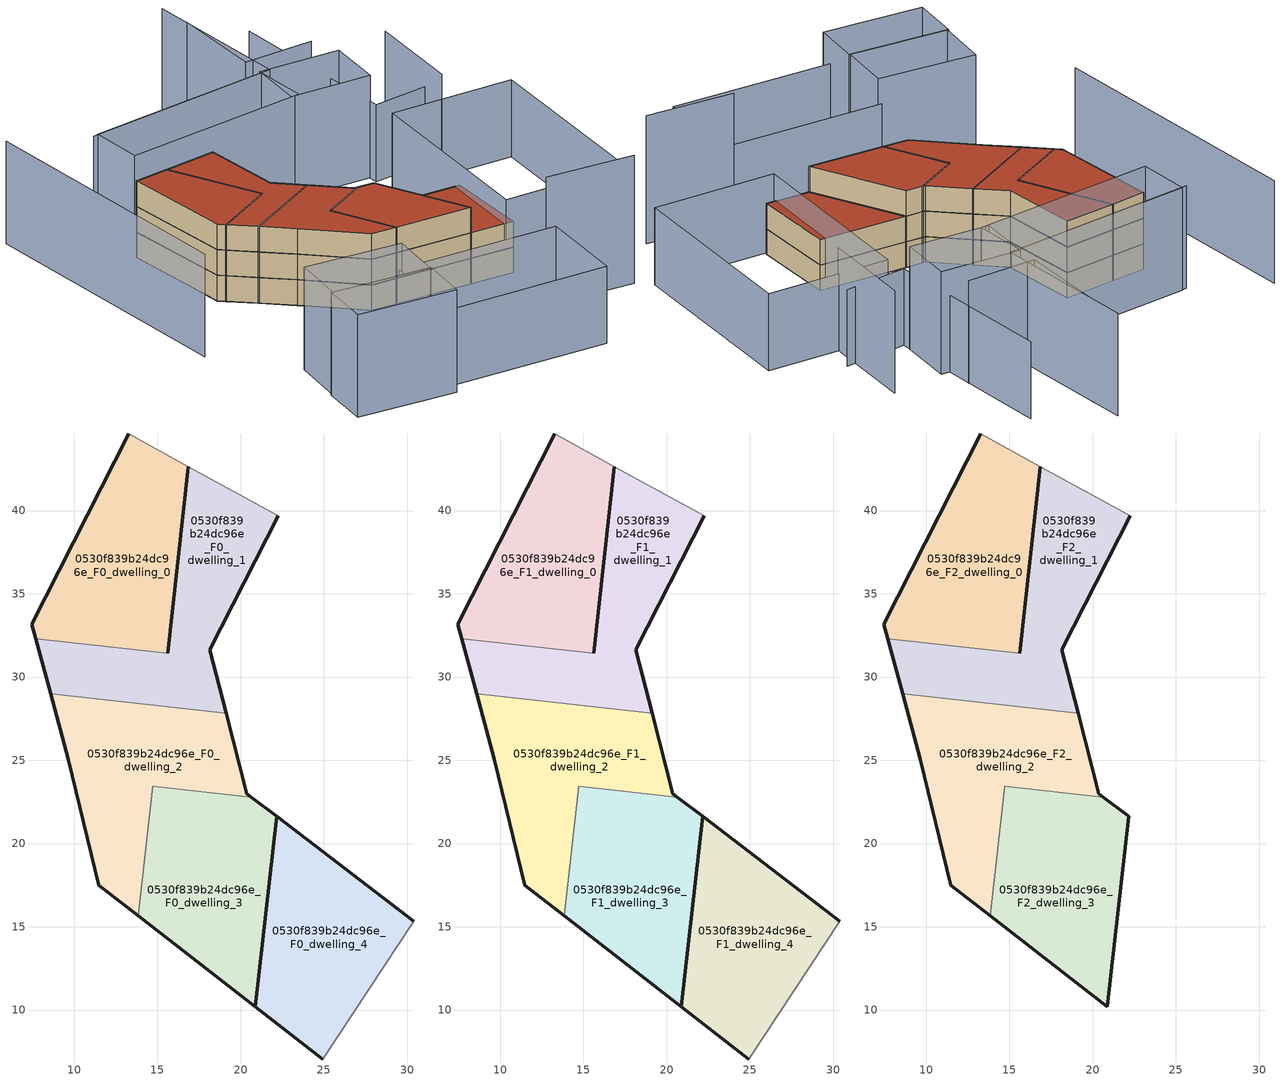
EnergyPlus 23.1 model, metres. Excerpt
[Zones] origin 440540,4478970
0530f839b24dc96e_F0_dwelling_0
 floor ground (EU_floor_Construction): 15.62,31.42 16.86,42.64 13.28,44.59 7.46,33.17 7.7,32.3 z0
 wall outside (EU_wall_Construction): 7.7,32.3 7.46,33.17 13.28,44.59 / 16.86,42.64 15.62,31.42 z0:3
 wall adiabatic (EU_wall_Construction): 13.28,44.59 16.86,42.64 z0:3
 wall to 0530f839b24dc96e_F0_dwelling_1 (EU_wall_Construction): 15.62,31.42 7.7,32.3 z0:3
0530f839b24dc96e_F0_dwelling_1
 floor ground (EU_floor_Construction): 19.14,27.83 18.15,31.63 22.27,39.68 16.86,42.64 15.62,31.42 7.7,32.3 8.59,29 z0
 wall outside (EU_wall_Construction): 22.27,39.68 18.15,31.63 19.14,27.83 / 8.59,29 7.7,32.3 / 15.62,31.42 16.86,42.64 z0:3
 wall adiabatic (EU_wall_Construction): 16.86,42.64 22.27,39.68 z0:3
 wall to 0530f839b24dc96e_F0_dwelling_2 (EU_wall_Construction): 19.14,27.83 8.59,29 z0:3
0530f839b24dc96e_F0_dwelling_2
 floor ground (EU_floor_Construction): 13.87,15.66 14.73,23.45 20.66,22.79 20.38,23 19.14,27.83 8.59,29 9.66,25.08 11.5,17.5 z0
 wall outside (EU_wall_Construction): 19.14,27.83 20.38,23 20.66,22.79 / 13.87,15.66 11.5,17.5 9.66,25.08 8.59,29 z0:3
 wall to 0530f839b24dc96e_F0_dwelling_3 (EU_wall_Construction): 20.66,22.79 14.73,23.45 13.87,15.66 z0:3
0530f839b24dc96e_F0_dwelling_3
 floor ground (EU_floor_Construction): 20.9,10.19 22.17,21.64 20.66,22.79 14.73,23.45 13.87,15.66 z0
 wall outside (EU_wall_Construction): 20.66,22.79 22.17,21.64 20.9,10.19 13.87,15.66 z0:3
0530f839b24dc96e_F0_dwelling_4
 floor ground (EU_floor_Construction): 24.93,7.06 30.4,15.33 22.17,21.64 20.9,10.19 z0
 wall outside (EU_wall_Construction): 24.93,7.06 20.9,10.19 22.17,21.64 30.4,15.33 z0:3
 wall adiabatic (EU_wall_Construction): 30.4,15.33 24.93,7.06 z0:3
0530f839b24dc96e_F1_dwelling_0
 floor to 0530f839b24dc96e_F0_dwelling_0 (EU_floor_Construction): 15.62,31.42 16.86,42.64 13.28,44.59 7.46,33.17 7.7,32.3 z3
 wall outside (EU_wall_Construction): 7.7,32.3 7.46,33.17 13.28,44.59 / 16.86,42.64 15.62,31.42 z3:6
 wall adiabatic (EU_wall_Construction): 13.28,44.59 16.86,42.64 z3:6
 wall to 0530f839b24dc96e_F1_dwelling_1 (EU_wall_Construction): 15.62,31.42 7.7,32.3 z3:6
0530f839b24dc96e_F1_dwelling_1
 floor to 0530f839b24dc96e_F0_dwelling_1 (EU_floor_Construction): 19.14,27.83 18.15,31.63 22.27,39.68 16.86,42.64 15.62,31.42 7.7,32.3 8.59,29 z3
 wall outside (EU_wall_Construction): 22.27,39.68 18.15,31.63 19.14,27.83 / 8.59,29 7.7,32.3 / 15.62,31.42 16.86,42.64 z3:6
 wall adiabatic (EU_wall_Construction): 16.86,42.64 22.27,39.68 z3:6
 wall to 0530f839b24dc96e_F1_dwelling_2 (EU_wall_Construction): 19.14,27.83 8.59,29 z3:6
0530f839b24dc96e_F1_dwelling_2
 floor to 0530f839b24dc96e_F0_dwelling_2 (EU_floor_Construction): 13.87,15.66 14.73,23.45 20.66,22.79 20.38,23 19.14,27.83 8.59,29 9.66,25.08 11.5,17.5 z3
 wall outside (EU_wall_Construction): 19.14,27.83 20.38,23 20.66,22.79 / 13.87,15.66 11.5,17.5 9.66,25.08 8.59,29 z3:6
 wall to 0530f839b24dc96e_F1_dwelling_3 (EU_wall_Construction): 20.66,22.79 14.73,23.45 13.87,15.66 z3:6
0530f839b24dc96e_F1_dwelling_3
 floor to 0530f839b24dc96e_F0_dwelling_3 (EU_floor_Construction): 20.9,10.19 22.17,21.64 20.66,22.79 14.73,23.45 13.87,15.66 z3
 wall outside (EU_wall_Construction): 20.66,22.79 22.17,21.64 20.9,10.19 13.87,15.66 z3:6
0530f839b24dc96e_F1_dwelling_4
 floor to 0530f839b24dc96e_F0_dwelling_4 (EU_floor_Construction): 24.93,7.06 30.4,15.33 22.17,21.64 20.9,10.19 z3
 wall outside (EU_wall_Construction): 24.93,7.06 20.9,10.19 22.17,21.64 30.4,15.33 z3:6
 wall adiabatic (EU_wall_Construction): 30.4,15.33 24.93,7.06 z3:6
 roof outside (EU_roof_Construction): 30.4,15.33 24.93,7.06 20.9,10.19 22.17,21.64 z6
0530f839b24dc96e_F2_dwelling_0
 floor to 0530f839b24dc96e_F1_dwelling_0 (EU_floor_Construction): 15.62,31.42 16.86,42.64 13.28,44.59 7.46,33.17 7.7,32.3 z6
 wall outside (EU_wall_Construction): 7.7,32.3 7.46,33.17 13.28,44.59 / 16.86,42.64 15.62,31.42 z6:9
 wall adiabatic (EU_wall_Construction): 13.28,44.59 16.86,42.64 z6:9
 wall to 0530f839b24dc96e_F2_dwelling_1 (EU_wall_Construction): 15.62,31.42 7.7,32.3 z6:9
 roof outside (EU_roof_Construction): 16.86,42.64 15.62,31.42 7.7,32.3 7.46,33.17 13.28,44.59 z9
0530f839b24dc96e_F2_dwelling_1
 floor to 0530f839b24dc96e_F1_dwelling_1 (EU_floor_Construction): 19.14,27.83 18.15,31.63 22.27,39.68 16.86,42.64 15.62,31.42 7.7,32.3 8.59,29 z6
 wall outside (EU_wall_Construction): 22.27,39.68 18.15,31.63 19.14,27.83 / 8.59,29 7.7,32.3 / 15.62,31.42 16.86,42.64 z6:9
 wall adiabatic (EU_wall_Construction): 16.86,42.64 22.27,39.68 z6:9
 wall to 0530f839b24dc96e_F2_dwelling_2 (EU_wall_Construction): 19.14,27.83 8.59,29 z6:9
 roof outside (EU_roof_Construction): 22.27,39.68 18.15,31.63 19.14,27.83 8.59,29 7.7,32.3 15.62,31.42 16.86,42.64 z9
0530f839b24dc96e_F2_dwelling_2
 floor to 0530f839b24dc96e_F1_dwelling_2 (EU_floor_Construction): 13.87,15.66 14.73,23.45 20.66,22.79 20.38,23 19.14,27.83 8.59,29 9.66,25.08 11.5,17.5 z6
 wall outside (EU_wall_Construction): 19.14,27.83 20.38,23 20.66,22.79 / 13.87,15.66 11.5,17.5 9.66,25.08 8.59,29 z6:9
 wall to 0530f839b24dc96e_F2_dwelling_3 (EU_wall_Construction): 20.66,22.79 14.73,23.45 13.87,15.66 z6:9
 roof outside (EU_roof_Construction): 19.14,27.83 20.38,23 20.66,22.79 14.73,23.45 13.87,15.66 11.5,17.5 9.66,25.08 8.59,29 z9
0530f839b24dc96e_F2_dwelling_3
 floor to 0530f839b24dc96e_F1_dwelling_3 (EU_floor_Construction): 20.9,10.19 22.17,21.64 20.66,22.79 14.73,23.45 13.87,15.66 z6
 wall outside (EU_wall_Construction): 20.66,22.79 22.17,21.64 20.9,10.19 13.87,15.66 z6:9
 roof outside (EU_roof_Construction): 20.66,22.79 22.17,21.64 20.9,10.19 13.87,15.66 14.73,23.45 z9
shading: 42.02,22.08 48.75,31.11 / 44.69,54.43 36.2,38.96 / 36.2,38.96 15.59,50.27 / 11.04,58.27 -4.59,29.68 / 43.73,37.36 36.82,41.91 / 36.82,41.91 42.79,50.95 / -2.11,2.45 -11.17,9.86 / -11.17,9.86 -7.57,14.26 / -7.57,14.26 1.5,6.85 / 1.5,6.85 -2.11,2.45 / 1.38,6.81 -7.44,14.16 / -7.44,14.16 -3.41,18.99 / -3.41,18.99 5.4,11.65 / 5.4,11.65 1.38,6.81 / 39.03,28.87 31.5,34.66 / 31.5,34.66 35.44,39.79 / 35.44,39.79 42.97,34 / 42.97,34 39.03,28.87 / 32.3,34.15 13.13,44.68 / 13.13,44.68 16.07,50.04 / 16.07,50.04 35.24,39.5 / 35.24,39.5 32.3,34.15 z0:12; 44.99,24.28 38.44,27.93 / 38.44,27.93 48.68,46.35 / 13.92,-7.85 -1.17,3.62 / -1.17,3.62 5.14,11.93 / 5.14,11.93 20.24,0.46 / 20.24,0.46 13.92,-7.85 / 48.93,17.08 35.53,-1.12 / 35.53,-1.12 23.85,7.48 / 23.85,7.48 37.24,25.68 / 37.24,25.68 48.93,17.08 z0:9; 19.37,1.18 27.44,-5.38 z0:15
[Building]
EU S2 Campaign: North Axis=0; Terrain=City; Solar Distribution=FullExterior
[Site:Location]
Madrid: Latitude=40.5; Longitude=-3.5; Time Zone=1; Elevation=609
[SizingPeriod:WeatherFileDays]
AnnualSizingPeriod: Begin Month=1; Begin Day of Month=1; End Month=12; End Day of Month=31; Day of Week for Start Day=Monday; Use Weather File Daylight Saving Period=No; Use Weather File Rain and Snow Indicators=No
[MATERIAL]
EU_InternalMass_Material: Roughness=MediumRough; Thickness=0.1; Conductivity=1; Density=1800; Specific Heat=900; Thermal Absorptance=0.9; Solar Absorptance=0.7; Visible Absorptance=0.7
[MATERIAL:NOMASS] Roughness=MediumRough; Thermal Absorptance=0.9; Solar Absorptance=0.7; Visible Absorptance=0.7
Name | Thermal Resistance
EU_wall_NoMass | 1.60022
EU_roof_NoMass | 1.57597
EU_floor_NoMass | 0.470652
[CONSTRUCTION]
EU_wall_Construction: EU_wall_NoMass
EU_roof_Construction: EU_roof_NoMass
EU_floor_Construction: EU_floor_NoMass
EU_InternalMass_Construction: EU_InternalMass_Material
[ZONE] Type=1; Multiplier=1; Ceiling Height=autocalculate; Floor Area=autocalculate; Part of Total Floor Area=Yes
Name | Volume
0530f839b24dc96e_F0_dwelling_0; 0530f839b24dc96e_F1_dwelling_0; 0530f839b24dc96e_F2_dwelling_0 | 229.161
0530f839b24dc96e_F0_dwelling_1 | 229.124
0530f839b24dc96e_F1_dwelling_1; 0530f839b24dc96e_F2_dwelling_1 | 229.123
0530f839b24dc96e_F0_dwelling_2 | 229.168
0530f839b24dc96e_F1_dwelling_2; 0530f839b24dc96e_F2_dwelling_2 | 229.169
0530f839b24dc96e_F0_dwelling_3; 0530f839b24dc96e_F1_dwelling_3; 0530f839b24dc96e_F2_dwelling_3 | 229.115
0530f839b24dc96e_F0_dwelling_4; 0530f839b24dc96e_F1_dwelling_4 | 229.172
[INTERNALMASS] Construction=EU_InternalMass_Construction
Name | Zone or ZoneList | Surface Area
0530f839b24dc96e_F0_dwelling_0_EU_InternalMass | 0530f839b24dc96e_F0_dwelling_0 | 76.3873
0530f839b24dc96e_F0_dwelling_1_EU_InternalMass | 0530f839b24dc96e_F0_dwelling_1 | 76.3729
0530f839b24dc96e_F0_dwelling_2_EU_InternalMass | 0530f839b24dc96e_F0_dwelling_2 | 76.3904
0530f839b24dc96e_F0_dwelling_3_EU_InternalMass | 0530f839b24dc96e_F0_dwelling_3 | 76.3717
0530f839b24dc96e_F0_dwelling_4_EU_InternalMass | 0530f839b24dc96e_F0_dwelling_4 | 76.3907
0530f839b24dc96e_F1_dwelling_0_EU_InternalMass | 0530f839b24dc96e_F1_dwelling_0 | 76.3873
0530f839b24dc96e_F1_dwelling_1_EU_InternalMass | 0530f839b24dc96e_F1_dwelling_1 | 76.3729
0530f839b24dc96e_F1_dwelling_2_EU_InternalMass | 0530f839b24dc96e_F1_dwelling_2 | 76.3904
0530f839b24dc96e_F1_dwelling_3_EU_InternalMass | 0530f839b24dc96e_F1_dwelling_3 | 76.3717
0530f839b24dc96e_F1_dwelling_4_EU_InternalMass | 0530f839b24dc96e_F1_dwelling_4 | 76.3907
0530f839b24dc96e_F2_dwelling_0_EU_InternalMass | 0530f839b24dc96e_F2_dwelling_0 | 95.4793
0530f839b24dc96e_F2_dwelling_1_EU_InternalMass | 0530f839b24dc96e_F2_dwelling_1 | 95.4714
0530f839b24dc96e_F2_dwelling_2_EU_InternalMass | 0530f839b24dc96e_F2_dwelling_2 | 95.4787
0530f839b24dc96e_F2_dwelling_3_EU_InternalMass | 0530f839b24dc96e_F2_dwelling_3 | 95.4717
[OTHEREQUIPMENT] Fuel Type=Electricity; Design Level Calculation Method=Watts/Area; Power per Zone Floor Area=1; Fraction Latent=0; Fraction Radiant=0; Fraction Lost=0; Carbon Dioxide Generation Rate=0; EndUse Subcategory=EU_Step8_InternalGains
Name | Zone or ZoneList or Space or SpaceList | Schedule
EU_Step8_InternalGain_0530f839b24dc96e_F0_dwelling_0_f000 | 0530f839b24dc96e_F0_dwelling_0 | EU_Step8_GainSchedule_0530f839b24dc96e_F0_dwelling_0_f000
EU_Step8_InternalGain_0530f839b24dc96e_F0_dwelling_1_f000 | 0530f839b24dc96e_F0_dwelling_1 | EU_Step8_GainSchedule_0530f839b24dc96e_F0_dwelling_1_f000
EU_Step8_InternalGain_0530f839b24dc96e_F0_dwelling_2_f000 | 0530f839b24dc96e_F0_dwelling_2 | EU_Step8_GainSchedule_0530f839b24dc96e_F0_dwelling_2_f000
EU_Step8_InternalGain_0530f839b24dc96e_F0_dwelling_3_f000 | 0530f839b24dc96e_F0_dwelling_3 | EU_Step8_GainSchedule_0530f839b24dc96e_F0_dwelling_3_f000
EU_Step8_InternalGain_0530f839b24dc96e_F0_dwelling_4_f000 | 0530f839b24dc96e_F0_dwelling_4 | EU_Step8_GainSchedule_0530f839b24dc96e_F0_dwelling_4_f000
EU_Step8_InternalGain_0530f839b24dc96e_F1_dwelling_0_f000 | 0530f839b24dc96e_F1_dwelling_0 | EU_Step8_GainSchedule_0530f839b24dc96e_F1_dwelling_0_f000
EU_Step8_InternalGain_0530f839b24dc96e_F1_dwelling_1_f000 | 0530f839b24dc96e_F1_dwelling_1 | EU_Step8_GainSchedule_0530f839b24dc96e_F1_dwelling_1_f000
EU_Step8_InternalGain_0530f839b24dc96e_F1_dwelling_2_f000 | 0530f839b24dc96e_F1_dwelling_2 | EU_Step8_GainSchedule_0530f839b24dc96e_F1_dwelling_2_f000
EU_Step8_InternalGain_0530f839b24dc96e_F1_dwelling_3_f000 | 0530f839b24dc96e_F1_dwelling_3 | EU_Step8_GainSchedule_0530f839b24dc96e_F1_dwelling_3_f000
EU_Step8_InternalGain_0530f839b24dc96e_F1_dwelling_4_f000 | 0530f839b24dc96e_F1_dwelling_4 | EU_Step8_GainSchedule_0530f839b24dc96e_F1_dwelling_4_f000
EU_Step8_InternalGain_0530f839b24dc96e_F2_dwelling_0_f000 | 0530f839b24dc96e_F2_dwelling_0 | EU_Step8_GainSchedule_0530f839b24dc96e_F2_dwelling_0_f000
EU_Step8_InternalGain_0530f839b24dc96e_F2_dwelling_1_f000 | 0530f839b24dc96e_F2_dwelling_1 | EU_Step8_GainSchedule_0530f839b24dc96e_F2_dwelling_1_f000
EU_Step8_InternalGain_0530f839b24dc96e_F2_dwelling_2_f000 | 0530f839b24dc96e_F2_dwelling_2 | EU_Step8_GainSchedule_0530f839b24dc96e_F2_dwelling_2_f000
EU_Step8_InternalGain_0530f839b24dc96e_F2_dwelling_3_f000 | 0530f839b24dc96e_F2_dwelling_3 | EU_Step8_GainSchedule_0530f839b24dc96e_F2_dwelling_3_f000
[ZONEVENTILATION:DESIGNFLOWRATE] Schedule=EU_AlwaysOn; Design Flow Rate Calculation Method=AirChanges/Hour; Air Changes per Hour=0.480704; Ventilation Type=Natural; Fan Pressure Rise=0; Fan Total Efficiency=1; Constant Term Coefficient=1; Temperature Term Coefficient=0; Velocity Term Coefficient=0; Velocity Squared Term Coefficient=0; Minimum Indoor Temperature=-100; Maximum Indoor Temperature=100; Delta Temperature=-100; Minimum Outdoor Temperature=-100; Maximum Outdoor Temperature=100; Maximum Wind Speed=40
Name | Zone or ZoneList or Space or SpaceList
EU_ConstantAir_0530f839b24dc96e_F0_dwelling_0 | 0530f839b24dc96e_F0_dwelling_0
EU_ConstantAir_0530f839b24dc96e_F0_dwelling_1 | 0530f839b24dc96e_F0_dwelling_1
EU_ConstantAir_0530f839b24dc96e_F0_dwelling_2 | 0530f839b24dc96e_F0_dwelling_2
EU_ConstantAir_0530f839b24dc96e_F0_dwelling_3 | 0530f839b24dc96e_F0_dwelling_3
EU_ConstantAir_0530f839b24dc96e_F0_dwelling_4 | 0530f839b24dc96e_F0_dwelling_4
EU_ConstantAir_0530f839b24dc96e_F1_dwelling_0 | 0530f839b24dc96e_F1_dwelling_0
EU_ConstantAir_0530f839b24dc96e_F1_dwelling_1 | 0530f839b24dc96e_F1_dwelling_1
EU_ConstantAir_0530f839b24dc96e_F1_dwelling_2 | 0530f839b24dc96e_F1_dwelling_2
EU_ConstantAir_0530f839b24dc96e_F1_dwelling_3 | 0530f839b24dc96e_F1_dwelling_3
EU_ConstantAir_0530f839b24dc96e_F1_dwelling_4 | 0530f839b24dc96e_F1_dwelling_4
EU_ConstantAir_0530f839b24dc96e_F2_dwelling_0 | 0530f839b24dc96e_F2_dwelling_0
EU_ConstantAir_0530f839b24dc96e_F2_dwelling_1 | 0530f839b24dc96e_F2_dwelling_1
EU_ConstantAir_0530f839b24dc96e_F2_dwelling_2 | 0530f839b24dc96e_F2_dwelling_2
EU_ConstantAir_0530f839b24dc96e_F2_dwelling_3 | 0530f839b24dc96e_F2_dwelling_3
[HVACTEMPLATE:THERMOSTAT] Constant Heating Setpoint=20; Constant Cooling Setpoint=50
EU_HeatOnly_0530f839b24dc96e_F0_dwelling_0; EU_HeatOnly_0530f839b24dc96e_F0_dwelling_1; EU_HeatOnly_0530f839b24dc96e_F0_dwelling_2; EU_HeatOnly_0530f839b24dc96e_F0_dwelling_3; EU_HeatOnly_0530f839b24dc96e_F0_dwelling_4; EU_HeatOnly_0530f839b24dc96e_F1_dwelling_0; EU_HeatOnly_0530f839b24dc96e_F1_dwelling_1; EU_HeatOnly_0530f839b24dc96e_F1_dwelling_2; EU_HeatOnly_0530f839b24dc96e_F1_dwelling_3; EU_HeatOnly_0530f839b24dc96e_F1_dwelling_4; EU_HeatOnly_0530f839b24dc96e_F2_dwelling_0; EU_HeatOnly_0530f839b24dc96e_F2_dwelling_1; EU_HeatOnly_0530f839b24dc96e_F2_dwelling_2; EU_HeatOnly_0530f839b24dc96e_F2_dwelling_3
[HVACTEMPLATE:ZONE:IDEALLOADSAIRSYSTEM] System Availability Schedule=EU_AlwaysOn; Maximum Heating Supply Air Temperature=50; Minimum Cooling Supply Air Temperature=13; Maximum Heating Supply Air Humidity Ratio=0.0156; Minimum Cooling Supply Air Humidity Ratio=0.0077; Heating Limit=NoLimit; Cooling Limit=NoLimit; Heating Availability Schedule=EU_AlwaysOn; Cooling Availability Schedule=EU_CoolingOff; Dehumidification Control Type=ConstantSensibleHeatRatio; Cooling Sensible Heat Ratio=0.7; Dehumidification Setpoint=60; Humidification Control Type=None; Humidification Setpoint=30; Outdoor Air Method=None; Outdoor Air Flow Rate per Person=0.00944; Outdoor Air Flow Rate per Zone Floor Area=0; Outdoor Air Flow Rate per Zone=0; Demand Controlled Ventilation Type=None; Outdoor Air Economizer Type=NoEconomizer; Heat Recovery Type=None; Sensible Heat Recovery Effectiveness=0.7; Latent Heat Recovery Effectiveness=0.65
Name | Template Thermostat
0530f839b24dc96e_F0_dwelling_0 | EU_HeatOnly_0530f839b24dc96e_F0_dwelling_0
0530f839b24dc96e_F0_dwelling_1 | EU_HeatOnly_0530f839b24dc96e_F0_dwelling_1
0530f839b24dc96e_F0_dwelling_2 | EU_HeatOnly_0530f839b24dc96e_F0_dwelling_2
0530f839b24dc96e_F0_dwelling_3 | EU_HeatOnly_0530f839b24dc96e_F0_dwelling_3
0530f839b24dc96e_F0_dwelling_4 | EU_HeatOnly_0530f839b24dc96e_F0_dwelling_4
0530f839b24dc96e_F1_dwelling_0 | EU_HeatOnly_0530f839b24dc96e_F1_dwelling_0
0530f839b24dc96e_F1_dwelling_1 | EU_HeatOnly_0530f839b24dc96e_F1_dwelling_1
0530f839b24dc96e_F1_dwelling_2 | EU_HeatOnly_0530f839b24dc96e_F1_dwelling_2
0530f839b24dc96e_F1_dwelling_3 | EU_HeatOnly_0530f839b24dc96e_F1_dwelling_3
0530f839b24dc96e_F1_dwelling_4 | EU_HeatOnly_0530f839b24dc96e_F1_dwelling_4
0530f839b24dc96e_F2_dwelling_0 | EU_HeatOnly_0530f839b24dc96e_F2_dwelling_0
0530f839b24dc96e_F2_dwelling_1 | EU_HeatOnly_0530f839b24dc96e_F2_dwelling_1
0530f839b24dc96e_F2_dwelling_2 | EU_HeatOnly_0530f839b24dc96e_F2_dwelling_2
0530f839b24dc96e_F2_dwelling_3 | EU_HeatOnly_0530f839b24dc96e_F2_dwelling_3
[SIZING:ZONE] Zone Cooling Design Supply Air Temperature Input Method=SupplyAirTemperature; Zone Cooling Design Supply Air Temperature=13; Zone Heating Design Supply Air Temperature Input Method=SupplyAirTemperature; Zone Heating Design Supply Air Temperature=50; Zone Cooling Design Supply Air Humidity Ratio=0.008; Zone Heating Design Supply Air Humidity Ratio=0.008; Cooling Design Air Flow Method=DesignDay; Cooling Design Air Flow Rate=0; Cooling Minimum Air Flow per Zone Floor Area=0.000762; Cooling Minimum Air Flow=0; Cooling Minimum Air Flow Fraction=0.2; Heating Design Air Flow Method=DesignDay; Heating Design Air Flow Rate=0; Heating Maximum Air Flow per Zone Floor Area=0.002032; Heating Maximum Air Flow=0.141576; Heating Maximum Air Flow Fraction=0.3; Account for Dedicated Outdoor Air System=No; Dedicated Outdoor Air System Control Strategy=NeutralSupplyAir; Dedicated Outdoor Air Low Setpoint Temperature for Design=autosize; Dedicated Outdoor Air High Setpoint Temperature for Design=autosize; Zone Load Sizing Method=Sensible Load Only No Latent Load; Zone Latent Cooling Design Supply Air Humidity Ratio Input Method=HumidityRatioDifference; Zone Cooling Design Supply Air Humidity Ratio Difference=0.005; Zone Latent Heating Design Supply Air Humidity Ratio Input Method=HumidityRatioDifference; Zone Humidification Design Supply Air Humidity Ratio Difference=0.005
0530f839b24dc96e_F0_dwelling_0; 0530f839b24dc96e_F0_dwelling_1; 0530f839b24dc96e_F0_dwelling_2; 0530f839b24dc96e_F0_dwelling_3; 0530f839b24dc96e_F0_dwelling_4; 0530f839b24dc96e_F1_dwelling_0; 0530f839b24dc96e_F1_dwelling_1; 0530f839b24dc96e_F1_dwelling_2; 0530f839b24dc96e_F1_dwelling_3; 0530f839b24dc96e_F1_dwelling_4; 0530f839b24dc96e_F2_dwelling_0; 0530f839b24dc96e_F2_dwelling_1; 0530f839b24dc96e_F2_dwelling_2; 0530f839b24dc96e_F2_dwelling_3
[SCHEDULE:CONSTANT]
Name | Hourly Value
EU_AlwaysOn | 1
EU_CoolingOff | 0
[SCHEDULE:FILE] Column Number=1; Rows to Skip at Top=0; Number of Hours of Data=8760; Column Separator=Comma; Interpolate to Timestep=No; Minutes per Item=60; Adjust Schedule for Daylight Savings=Yes
Name | File
EU_Step8_GainSchedule_0530f839b24dc96e_F0_dwelling_0_f000 | ../../schedules/0530f839b24dc96e/0530f839b24dc96e_F0_dwelling_0_f000_gain.csv
EU_Step8_GainSchedule_0530f839b24dc96e_F0_dwelling_1_f000 | ../../schedules/0530f839b24dc96e/0530f839b24dc96e_F0_dwelling_1_f000_gain.csv
EU_Step8_GainSchedule_0530f839b24dc96e_F0_dwelling_2_f000 | ../../schedules/0530f839b24dc96e/0530f839b24dc96e_F0_dwelling_2_f000_gain.csv
EU_Step8_GainSchedule_0530f839b24dc96e_F0_dwelling_3_f000 | ../../schedules/0530f839b24dc96e/0530f839b24dc96e_F0_dwelling_3_f000_gain.csv
EU_Step8_GainSchedule_0530f839b24dc96e_F0_dwelling_4_f000 | ../../schedules/0530f839b24dc96e/0530f839b24dc96e_F0_dwelling_4_f000_gain.csv
EU_Step8_GainSchedule_0530f839b24dc96e_F1_dwelling_0_f000 | ../../schedules/0530f839b24dc96e/0530f839b24dc96e_F1_dwelling_0_f000_gain.csv
EU_Step8_GainSchedule_0530f839b24dc96e_F1_dwelling_1_f000 | ../../schedules/0530f839b24dc96e/0530f839b24dc96e_F1_dwelling_1_f000_gain.csv
EU_Step8_GainSchedule_0530f839b24dc96e_F1_dwelling_2_f000 | ../../schedules/0530f839b24dc96e/0530f839b24dc96e_F1_dwelling_2_f000_gain.csv
EU_Step8_GainSchedule_0530f839b24dc96e_F1_dwelling_3_f000 | ../../schedules/0530f839b24dc96e/0530f839b24dc96e_F1_dwelling_3_f000_gain.csv
EU_Step8_GainSchedule_0530f839b24dc96e_F1_dwelling_4_f000 | ../../schedules/0530f839b24dc96e/0530f839b24dc96e_F1_dwelling_4_f000_gain.csv
EU_Step8_GainSchedule_0530f839b24dc96e_F2_dwelling_0_f000 | ../../schedules/0530f839b24dc96e/0530f839b24dc96e_F2_dwelling_0_f000_gain.csv
EU_Step8_GainSchedule_0530f839b24dc96e_F2_dwelling_1_f000 | ../../schedules/0530f839b24dc96e/0530f839b24dc96e_F2_dwelling_1_f000_gain.csv
EU_Step8_GainSchedule_0530f839b24dc96e_F2_dwelling_2_f000 | ../../schedules/0530f839b24dc96e/0530f839b24dc96e_F2_dwelling_2_f000_gain.csv
EU_Step8_GainSchedule_0530f839b24dc96e_F2_dwelling_3_f000 | ../../schedules/0530f839b24dc96e/0530f839b24dc96e_F2_dwelling_3_f000_gain.csv
